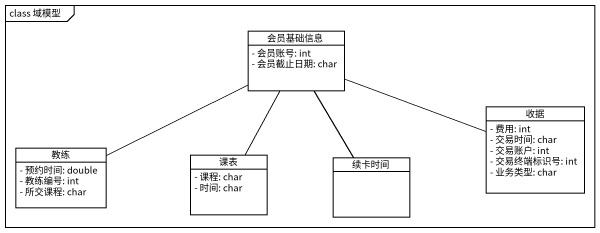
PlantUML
@startuml
mainframe class 域模型
hide circle
hide empty members
skinparam classAttributeIconSize 0
class 会员基础信息 {
  - 会员账号: int
  - 会员截止日期: char
}
class 收据 {
  - 费用: int
  - 交易时间: char
  - 交易账户: int
  - 交易终端标识号: int
  - 业务类型: char
}
class 教练 {
  - 预约时间: double
  - 教练编号: int
  - 所交课程: char
}
class 课表 {
  - 课程: char
  - 时间: char
}
class 续卡时间
会员基础信息 -right- 收据
会员基础信息 -left- 教练
会员基础信息 -- 课表
会员基础信息 -- 续卡时间
@enduml
